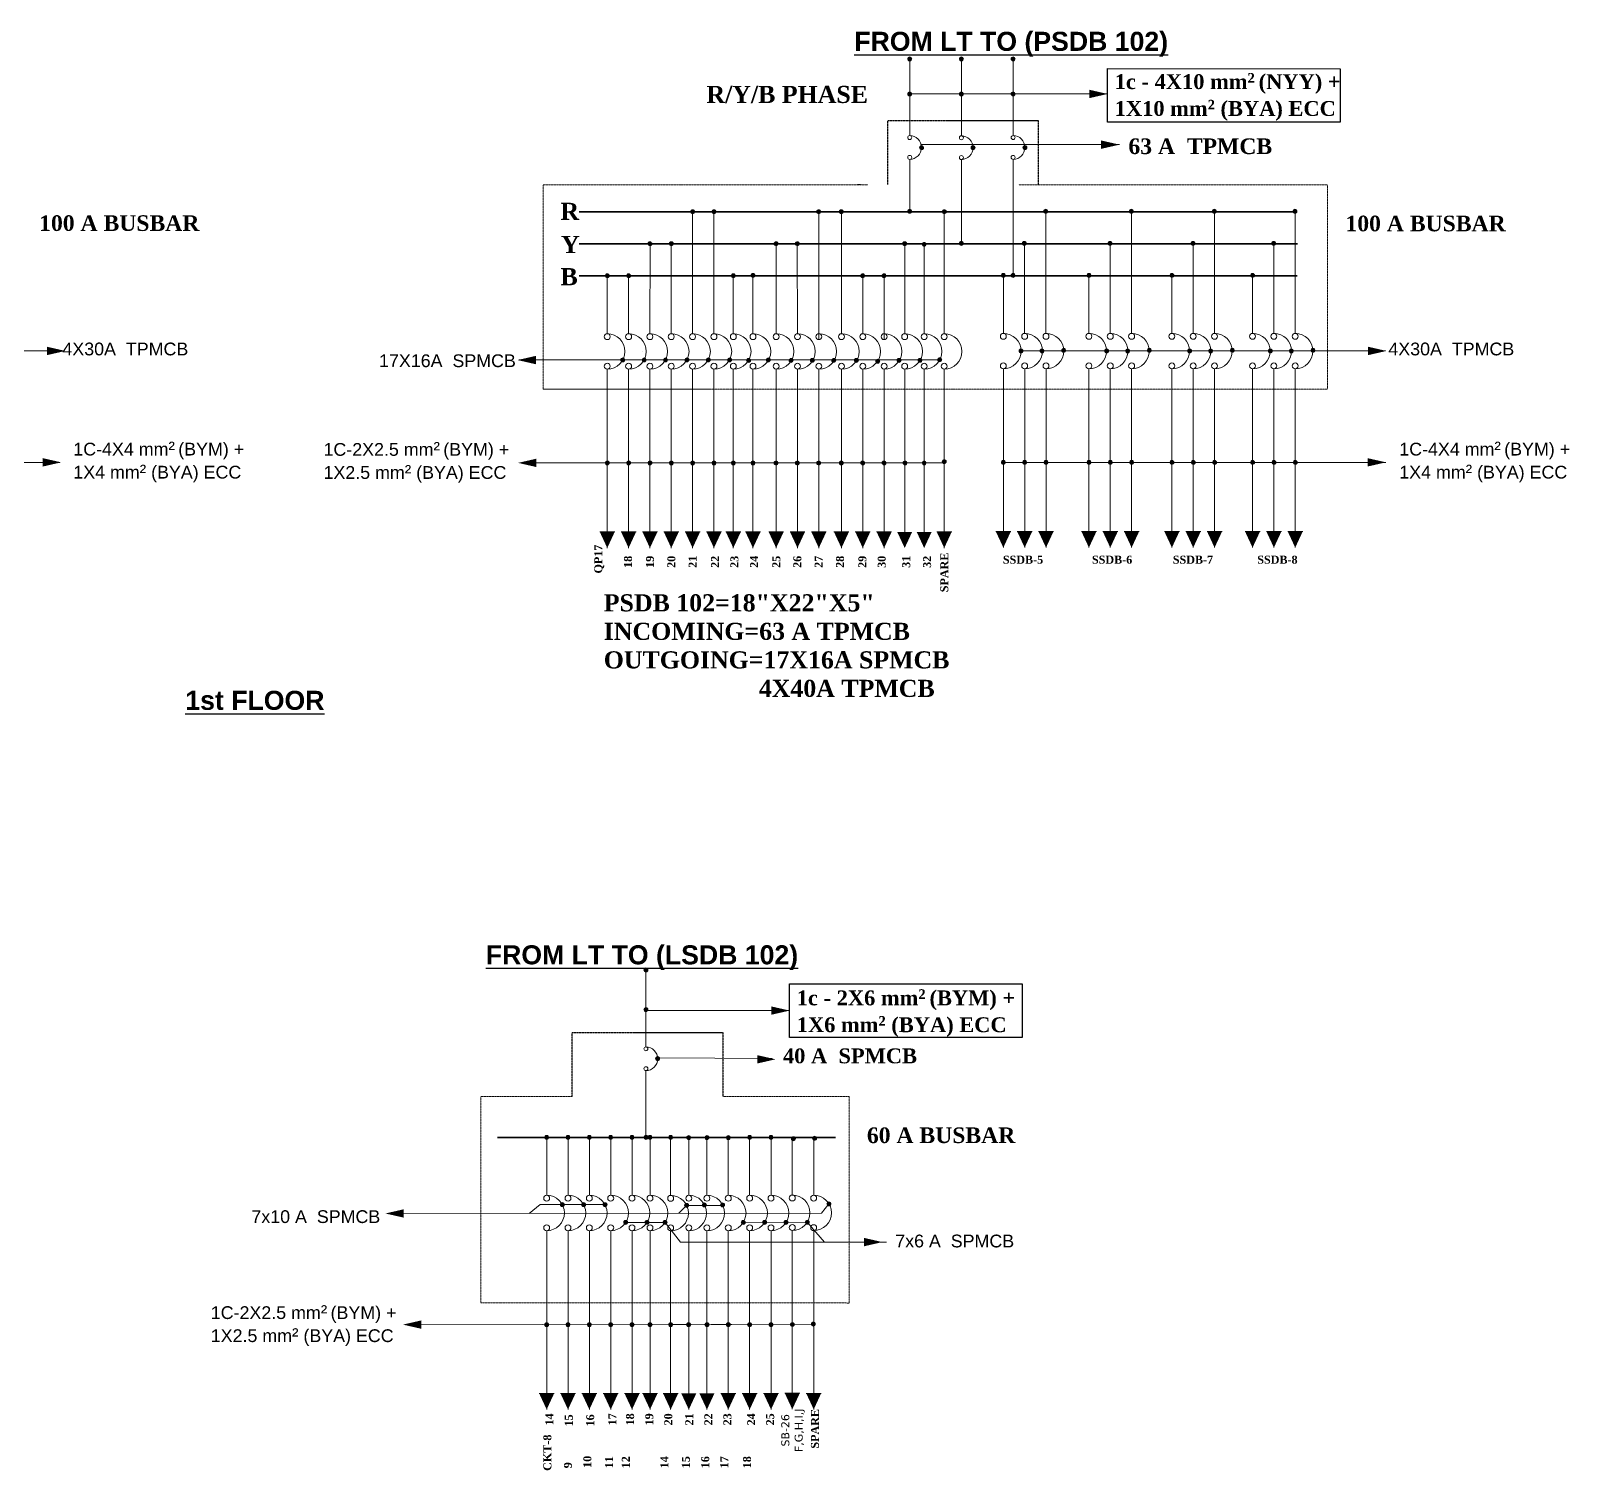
# Model space of a CAD drawing. Header units: inches. Extents: x -12 to 20935469, y -1604 to 24729220.
# Drawn here: x 20826799 to 20827375, y 24660999 to 24661539 of the extents above; entities that cross this region are included whole.
import ezdxf

# ---------------------------------------------------------------- set-up
doc = ezdxf.new("R2010")
doc.units = ezdxf.units.IN
doc.header["$LTSCALE"] = 0.03
doc.header["$MEASUREMENT"] = 0
for name, pattern in [('DASHDOT', [1, 0.5, -0.25, 0, -0.25]), ('DASHDOTX2', [2, 1, -0.5, 0, -0.5]), ('DOT', [0.25, 0, -0.25])]:
    doc.linetypes.add(name, pattern=pattern)
for name, color, linetype in [('AC TEXT', 151, 'DOT'), ('FDB', 5, 'Continuous'), ('GUTLI', 7, 'Continuous'), ('H', 154, 'Continuous'), ('SSDB TXT', 7, 'Continuous'), ('TEXT', 7, 'Continuous')]:
    doc.layers.add(name, color=color, linetype=linetype)
for name, color, linetype, lineweight in [('CIRCUIT', 7, 'Continuous', 0), ('CKT-CABLE', 3, 'Continuous', 9), ('ELECT', 8, 'Continuous', 0), ('Hatch', 253, 'Continuous', 15), ('Power pts', 6, 'DASHDOTX2', 25), ('SB', 1, 'DASHDOT', 30)]:
    doc.layers.add(name, color=color, linetype=linetype, lineweight=lineweight)
doc.styles.add('MtXpl_Swis721_Lt_BT', font='swissl.ttf')
doc.styles.get("Standard").update_dxf_attribs({"font": 'timesbd.ttf'})

# ---------------------------------------------------------------- blocks, each defined once
blk = doc.blocks.new('CIRCUIT')
at = {"layer": 'CIRCUIT'}
h = blk.add_hatch(color=256, dxfattribs=at)
h.dxf.hatch_style = 1
h.paths.add_polyline_path([(-12531.4, -5028.75), (-12534.2, -5028.75), (-12531.4, -5034.78)])
h.paths.add_polyline_path([(-12528.61, -5028.75), (-12531.4, -5028.75), (-12531.4, -5034.78)])
at = {"layer": 'CIRCUIT', "linetype": 'ByBlock', "ltscale": 10}
for p, q in [((-12531.4, -4932.73), (-12531.4, -4954.43)), ((-12531.4, -4967.73), (-12531.4, -5028.75)), ((-12531.4, -5028.75), (-12531.4, -5034.78))]:
    blk.add_line(p, q, dxfattribs=at)
at = {"layer": 'CIRCUIT'}
blk.add_line((-12534.2, -5028.75), (-12528.61, -5028.75), dxfattribs=at)
at = {"layer": 'CIRCUIT', "linetype": 'ByBlock', "ltscale": 10}
for centre in [(-12531.4, -4955.54), (-12531.4, -4966.62)]:
    blk.add_circle(centre, 1.11, dxfattribs=at)
at = {"layer": 'CIRCUIT'}
blk.add_arc((-12531.41, -4961.08), 6.65, 270.0451, 89.9549, dxfattribs=at)
blk = doc.blocks.new('circle')
at = {"layer": 'H'}
h = blk.add_hatch(color=256, dxfattribs=at)
h.dxf.hatch_style = 1
h.paths.add_polyline_path([(20826700.3, 24643785.82, 1), (20826698.81, 24643785.82, 1)])
at = {"layer": 'CIRCUIT'}
blk.add_circle((20826699.55, 24643785.82), 0.744, dxfattribs=at)
blk = doc.blocks.new('PSDB CON')
at = {"layer": 'CIRCUIT'}
for p, q in [((20826882.06, 24643866.2), (20826882.06, 24643837.44)), ((20826901.42, 24643866.2), (20826901.42, 24643837.37)), ((20826920.83, 24643866.2), (20826920.83, 24643837.44)), ((20826882.06, 24643828.51), (20826882.06, 24643809.05)), ((20826901.42, 24643828.44), (20826901.42, 24643797.02)), ((20826920.83, 24643828.51), (20826920.83, 24643784.99))]:
    blk.add_line(p, q, dxfattribs=at)
for centre in [(20826882.06, 24643836.7), (20826901.42, 24643836.63), (20826920.83, 24643836.7), (20826882.06, 24643829.26), (20826901.42, 24643829.19), (20826920.83, 24643829.26)]:
    blk.add_circle(centre, 0.744, dxfattribs=at)
for centre in [(20826881.98, 24643832.98), (20826901.34, 24643832.91), (20826920.75, 24643832.98)]:
    blk.add_arc(centre, 4.47, 270.92808, 89.07192, dxfattribs=at)
at = {"layer": 'Hatch'}
blk.add_circle((20826886.5, 24643832.88), 0.744, dxfattribs=at)
at = {"layer": 'AC TEXT'}
for p in [(182.5, 80.39), (201.86, 80.39), (221.27, 80.39), (182.5, 67.24), (201.86, 67.24), (221.27, 67.24), (186.95, 47.06), (206.26, 47.09), (225.71, 47.06), (182.5, 23.23), (201.86, 11.21), (221.27, -0.82)]:
    blk.add_blockref('circle', p, dxfattribs=at)
blk = doc.blocks.new('SDB')
at = {"layer": 'CIRCUIT'}
h = blk.add_hatch(color=256, dxfattribs=at)
h.dxf.hatch_style = 1
h.paths.add_polyline_path([(-12942.07, -7596.01), (-12944.87, -7596.01), (-12942.07, -7602.04)])
h.paths.add_polyline_path([(-12939.27, -7596.01), (-12942.07, -7596.01), (-12942.07, -7602.04)])
h = blk.add_hatch(color=256, dxfattribs=at)
h.dxf.hatch_style = 1
h.paths.add_polyline_path([(-12934.07, -7596.01), (-12936.87, -7596.01), (-12934.07, -7602.04)])
h.paths.add_polyline_path([(-12931.27, -7596.01), (-12934.07, -7596.01), (-12934.07, -7602.04)])
h = blk.add_hatch(color=256, dxfattribs=at)
h.dxf.hatch_style = 1
h.paths.add_polyline_path([(-12926.07, -7596.01), (-12928.87, -7596.01), (-12926.07, -7602.04)])
h.paths.add_polyline_path([(-12923.27, -7596.01), (-12926.07, -7596.01), (-12926.07, -7602.04)])
at = {"layer": 'CIRCUIT', "linetype": 'ByBlock', "ltscale": 10}
for p, q in [((-12926.15, -7475.93), (-12926.15, -7521.69)), ((-12934.15, -7487.96), (-12934.15, -7521.69)), ((-12942.07, -7499.98), (-12942.07, -7521.69)), ((-12942.07, -7534.99), (-12942.07, -7596.01)), ((-12934.07, -7534.99), (-12934.07, -7596.01)), ((-12926.07, -7534.99), (-12926.07, -7596.01)), ((-12942.07, -7596.01), (-12942.07, -7602.04)), ((-12934.07, -7596.01), (-12934.07, -7602.04)), ((-12926.07, -7596.01), (-12926.07, -7602.04))]:
    blk.add_line(p, q, dxfattribs=at)
at = {"layer": 'CIRCUIT'}
for p, q in [((-12944.87, -7596.01), (-12939.27, -7596.01)), ((-12936.87, -7596.01), (-12931.27, -7596.01)), ((-12928.87, -7596.01), (-12923.27, -7596.01))]:
    blk.add_line(p, q, dxfattribs=at)
at = {"layer": 'CIRCUIT', "linetype": 'ByBlock', "ltscale": 10}
for centre in [(-12942.07, -7522.8), (-12934.07, -7522.8), (-12926.07, -7522.8), (-12942.07, -7533.88), (-12934.07, -7533.88), (-12926.07, -7533.88)]:
    blk.add_circle(centre, 1.11, dxfattribs=at)
at = {"layer": 'CIRCUIT'}
for centre in [(-12942.07, -7528.34), (-12934.07, -7528.34), (-12926.07, -7528.34)]:
    blk.add_arc(centre, 6.65, 270.0451, 89.9549, dxfattribs=at)
blk = doc.blocks.new('A')
at = {"layer": 'Power pts'}
for points in [[(20826820.7, 24664131.25), (20826820.7, 24664155.24), (20826877.15, 24664155.24)], [(20826843.37, 24664155.24), (20826877.15, 24664155.24), (20826877.15, 24664131.25)]]:
    blk.add_lwpolyline(points, dxfattribs=at)
blk = doc.blocks.new('LSDB CON')
at = {"layer": 'CIRCUIT'}
for p, q in [((20826699.36, 24647886.92), (20826699.36, 24647858.1)), ((20826699.36, 24647849.16), (20826699.36, 24647834.28)), ((20826699.36, 24647834.28), (20826699.36, 24647824.16))]:
    blk.add_line(p, q, dxfattribs=at)
for centre in [(20826699.36, 24647872.08), (20826699.36, 24647857.35), (20826699.36, 24647849.91)]:
    blk.add_circle(centre, 0.744, dxfattribs=at)
blk.add_arc((20826699.29, 24647853.63), 4.47, 270.92808, 89.07192, dxfattribs=at)
at = {"layer": 'AC TEXT'}
for p in [(-0.19, 4101.11), (-0.19, 4086.26), (4.2, 4067.81), (-0.19, 4038.34)]:
    blk.add_blockref('circle', p, dxfattribs=at)

msp = doc.modelspace()

# ---------------------------------------------------------------- hatches: boundary and pattern name
at = {"layer": 'CIRCUIT', "linetype": 'ByBlock', "ltscale": 10}
h = msp.add_hatch(color=256, dxfattribs=at)
h.dxf.hatch_style = 1
h.paths.add_polyline_path([(20827030.67, 24661350.89), (20827027.88, 24661350.89), (20827030.67, 24661344.86)])
h.paths.add_polyline_path([(20827033.47, 24661350.89), (20827030.67, 24661350.89), (20827030.67, 24661344.86)])
h = msp.add_hatch(color=256, dxfattribs=at)
h.dxf.hatch_style = 1
h.paths.add_polyline_path([(20827038.67, 24661350.89), (20827035.88, 24661350.89), (20827038.67, 24661344.86)])
h.paths.add_polyline_path([(20827041.47, 24661350.89), (20827038.67, 24661350.89), (20827038.67, 24661344.86)])
h = msp.add_hatch(color=256, dxfattribs=at)
h.dxf.hatch_style = 1
h.paths.add_polyline_path([(20827046.67, 24661350.89), (20827043.88, 24661350.89), (20827046.67, 24661344.86)])
h.paths.add_polyline_path([(20827049.47, 24661350.89), (20827046.67, 24661350.89), (20827046.67, 24661344.86)])
h = msp.add_hatch(color=256, dxfattribs=at)
h.dxf.hatch_style = 1
h.paths.add_polyline_path([(20827054.67, 24661350.89), (20827051.88, 24661350.89), (20827054.67, 24661344.86)])
h.paths.add_polyline_path([(20827057.47, 24661350.89), (20827054.67, 24661350.89), (20827054.67, 24661344.86)])
h = msp.add_hatch(color=256, dxfattribs=at)
h.dxf.hatch_style = 1
h.paths.add_polyline_path([(20827061.93, 24661350.89), (20827059.13, 24661350.89), (20827061.93, 24661344.86)])
h.paths.add_polyline_path([(20827064.73, 24661350.89), (20827061.93, 24661350.89), (20827061.93, 24661344.86)])
h = msp.add_hatch(color=256, dxfattribs=at)
h.dxf.hatch_style = 1
h.paths.add_polyline_path([(20827069.3, 24661350.89), (20827066.5, 24661350.89), (20827069.3, 24661344.86)])
h.paths.add_polyline_path([(20827072.1, 24661350.89), (20827069.3, 24661350.89), (20827069.3, 24661344.86)])
h = msp.add_hatch(color=256, dxfattribs=at)
h.dxf.hatch_style = 1
h.paths.add_polyline_path([(20827077.99, 24661350.89), (20827075.2, 24661350.89), (20827077.99, 24661344.86)])
h.paths.add_polyline_path([(20827080.79, 24661350.89), (20827077.99, 24661350.89), (20827077.99, 24661344.86)])
h = msp.add_hatch(color=256, dxfattribs=at)
h.dxf.hatch_style = 1
h.paths.add_polyline_path([(20827085.99, 24661350.89), (20827083.2, 24661350.89), (20827085.99, 24661344.86)])
h.paths.add_polyline_path([(20827088.79, 24661350.89), (20827085.99, 24661350.89), (20827085.99, 24661344.86)])
h = msp.add_hatch(color=256, dxfattribs=at)
h.dxf.hatch_style = 1
h.paths.add_polyline_path([(20827093.99, 24661350.89), (20827091.2, 24661350.89), (20827093.99, 24661344.86)])
h.paths.add_polyline_path([(20827096.79, 24661350.89), (20827093.99, 24661350.89), (20827093.99, 24661344.86)])
h = msp.add_hatch(color=256, dxfattribs=at)
h.dxf.hatch_style = 1
h.paths.add_polyline_path([(20827102.47, 24661350.89), (20827099.67, 24661350.89), (20827102.47, 24661344.86)])
h.paths.add_polyline_path([(20827105.26, 24661350.89), (20827102.47, 24661350.89), (20827102.47, 24661344.86)])
h = msp.add_hatch(color=256, dxfattribs=at)
h.dxf.hatch_style = 1
h.paths.add_polyline_path([(20827110.47, 24661350.89), (20827107.67, 24661350.89), (20827110.47, 24661344.86)])
h.paths.add_polyline_path([(20827113.26, 24661350.89), (20827110.47, 24661350.89), (20827110.47, 24661344.86)])
h = msp.add_hatch(color=256, dxfattribs=at)
h.dxf.hatch_style = 1
h.paths.add_polyline_path([(20827118.47, 24661350.89), (20827115.67, 24661350.89), (20827118.47, 24661344.86)])
h.paths.add_polyline_path([(20827121.26, 24661350.89), (20827118.47, 24661350.89), (20827118.47, 24661344.86)])
h = msp.add_hatch(color=256, dxfattribs=at)
h.dxf.hatch_style = 1
h.paths.add_polyline_path([(20827126.18, 24661350.89), (20827123.38, 24661350.89), (20827126.18, 24661344.86)])
h.paths.add_polyline_path([(20827128.98, 24661350.89), (20827126.18, 24661350.89), (20827126.18, 24661344.86)])
h = msp.add_hatch(color=256, dxfattribs=at)
h.dxf.hatch_style = 1
h.paths.add_polyline_path([(20827133.48, 24661350.89), (20827130.68, 24661350.89), (20827133.48, 24661344.86)])
h.paths.add_polyline_path([(20827136.28, 24661350.89), (20827133.48, 24661350.89), (20827133.48, 24661344.86)])
h = msp.add_hatch(color=256, dxfattribs=at)
h.dxf.hatch_style = 1
h.paths.add_polyline_path([(20827141, 24661350.89), (20827138.2, 24661350.89), (20827141, 24661344.86)])
h.paths.add_polyline_path([(20827143.8, 24661350.89), (20827141, 24661350.89), (20827141, 24661344.86)])
h = msp.add_hatch(color=256, dxfattribs=at)
h.dxf.hatch_style = 1
h.paths.add_polyline_path([(20827045.24, 24661027.84), (20827042.44, 24661027.84), (20827045.24, 24661021.81)])
h.paths.add_polyline_path([(20827048.04, 24661027.84), (20827045.24, 24661027.84), (20827045.24, 24661021.81)])
h = msp.add_hatch(color=256, dxfattribs=at)
h.dxf.hatch_style = 1
h.paths.add_polyline_path([(20827052.04, 24661027.84), (20827049.24, 24661027.84), (20827052.04, 24661021.81)])
h.paths.add_polyline_path([(20827054.84, 24661027.84), (20827052.04, 24661027.84), (20827052.04, 24661021.81)])

# ---------------------------------------------------------------- linework, layer by layer
for p, q in [((20827046.67, 24661470.97), (20827046.67, 24661425.21)), ((20827054.67, 24661470.97), (20827054.67, 24661425.21)), ((20827093.99, 24661470.97), (20827093.99, 24661422.99)), ((20827102.47, 24661470.97), (20827102.47, 24661425.21)), ((20827141, 24661470.97), (20827141, 24661425.21)), ((20827030.71, 24661458.94), (20827030.67, 24661425.21)), ((20827038.67, 24661458.94), (20827038.67, 24661425.21)), ((20827038.67, 24661458.94), (20827038.67, 24661425.21)), ((20827077.99, 24661458.94), (20827077.99, 24661425.21)), ((20827085.93, 24661458.94), (20827085.99, 24661425.21)), ((20827126.18, 24661458.94), (20827126.18, 24661425.21)), ((20827133.48, 24661458.94), (20827133.48, 24661425.21)), ((20827061.93, 24661446.91), (20827061.93, 24661425.21)), ((20827069.3, 24661446.91), (20827069.3, 24661425.21)), ((20827110.47, 24661446.17), (20827110.47, 24661425.21)), ((20827118.47, 24661446.98), (20827118.47, 24661422.99)), ((20827022.67, 24661427.42), (20827022.67, 24661425.21)), ((20827027.92, 24661418.56), (20827027.92, 24661418.56)), ((20827075.18, 24661418.56), (20827075.18, 24661418.56)), ((20827030.67, 24661411.91), (20827030.67, 24661350.89)), ((20827038.67, 24661411.91), (20827038.67, 24661350.89)), ((20827046.67, 24661411.91), (20827046.67, 24661350.89)), ((20827054.67, 24661411.91), (20827054.67, 24661350.89)), ((20827061.93, 24661411.91), (20827061.93, 24661350.89)), ((20827069.3, 24661411.91), (20827069.3, 24661350.89)), ((20827077.99, 24661411.91), (20827077.99, 24661350.89)), ((20827085.99, 24661411.91), (20827085.99, 24661350.89)), ((20827093.99, 24661411.91), (20827093.99, 24661350.89)), ((20827102.47, 24661411.91), (20827102.47, 24661350.89)), ((20827110.47, 24661411.91), (20827110.47, 24661350.89)), ((20827118.47, 24661411.91), (20827118.47, 24661350.89)), ((20827126.18, 24661411.91), (20827126.18, 24661350.89)), ((20827133.48, 24661411.91), (20827133.48, 24661350.89)), ((20827141, 24661411.91), (20827141, 24661350.89)), ((20827037.28, 24661376.61), (20827037.28, 24661376.61)), ((20827027.88, 24661350.89), (20827033.47, 24661350.89)), ((20827030.67, 24661350.89), (20827030.67, 24661344.86)), ((20827035.88, 24661350.89), (20827041.47, 24661350.89)), ((20827038.67, 24661350.89), (20827038.67, 24661344.86)), ((20827043.88, 24661350.89), (20827049.47, 24661350.89)), ((20827046.67, 24661350.89), (20827046.67, 24661344.86)), ((20827051.88, 24661350.89), (20827057.47, 24661350.89)), ((20827054.67, 24661350.89), (20827054.67, 24661344.86)), ((20827059.13, 24661350.89), (20827064.73, 24661350.89)), ((20827061.93, 24661350.89), (20827061.93, 24661344.86)), ((20827066.5, 24661350.89), (20827072.1, 24661350.89)), ((20827069.3, 24661350.89), (20827069.3, 24661344.86)), ((20827075.2, 24661350.89), (20827080.79, 24661350.89)), ((20827077.99, 24661350.89), (20827077.99, 24661344.86)), ((20827083.2, 24661350.89), (20827088.79, 24661350.89)), ((20827085.99, 24661350.89), (20827085.99, 24661344.86)), ((20827091.2, 24661350.89), (20827096.79, 24661350.89)), ((20827093.99, 24661350.89), (20827093.99, 24661344.86)), ((20827093.99, 24661350.89), (20827093.99, 24661344.86)), ((20827099.67, 24661350.89), (20827105.26, 24661350.89)), ((20827102.47, 24661350.89), (20827102.47, 24661344.86)), ((20827107.67, 24661350.89), (20827113.26, 24661350.89)), ((20827110.47, 24661350.89), (20827110.47, 24661344.86)), ((20827115.67, 24661350.89), (20827121.26, 24661350.89)), ((20827118.47, 24661350.89), (20827118.47, 24661344.86)), ((20827118.47, 24661350.89), (20827118.47, 24661344.86)), ((20827138.2, 24661350.89), (20827143.8, 24661350.89)), ((20827141, 24661350.89), (20827141, 24661344.86)), ((20827045.24, 24661123.87), (20827045.24, 24661102.16)), ((20827052.04, 24661123.87), (20827052.04, 24661102.16)), ((20826996.42, 24661098.66), (20826996.42, 24661098.66)), ((20827012.42, 24661098.66), (20827012.42, 24661098.66)), ((20827045.24, 24661088.86), (20827045.24, 24661027.84)), ((20827052.04, 24661088.86), (20827052.04, 24661027.84)), ((20826990.57, 24661053.57), (20826990.57, 24661053.57)), ((20827045.24, 24661027.84), (20827045.24, 24661021.81)), ((20827052.04, 24661027.84), (20827052.04, 24661021.81))]:
    msp.add_line(p, q, dxfattribs=at)
for centre in [(20827030.67, 24661424.1), (20827038.67, 24661424.1), (20827046.67, 24661424.1), (20827054.67, 24661424.1), (20827061.93, 24661424.1), (20827069.3, 24661424.1), (20827077.99, 24661424.1), (20827085.99, 24661424.1), (20827093.99, 24661424.1), (20827102.47, 24661424.1), (20827110.47, 24661424.1), (20827118.47, 24661424.1), (20827126.18, 24661424.1), (20827133.48, 24661424.1), (20827141, 24661424.1), (20827030.67, 24661413.02), (20827038.67, 24661413.02), (20827046.67, 24661413.02), (20827054.67, 24661413.02), (20827061.93, 24661413.02), (20827069.3, 24661413.02), (20827077.99, 24661413.02), (20827085.99, 24661413.02), (20827093.99, 24661413.02), (20827102.47, 24661413.02), (20827110.47, 24661413.02), (20827118.47, 24661413.02), (20827126.18, 24661413.02), (20827133.48, 24661413.02), (20827141, 24661413.02), (20827045.24, 24661101.05), (20827052.04, 24661101.05), (20827045.24, 24661089.97), (20827052.04, 24661089.97)]:
    msp.add_circle(centre, 1.11, dxfattribs=at)
for centre in [(20827030.67, 24661418.56), (20827038.67, 24661418.56), (20827046.67, 24661418.56), (20827054.67, 24661418.56), (20827061.92, 24661418.56), (20827069.3, 24661418.56), (20827077.99, 24661418.56), (20827085.99, 24661418.56), (20827093.99, 24661418.56), (20827102.46, 24661418.56), (20827110.46, 24661418.56), (20827118.46, 24661418.56), (20827126.18, 24661418.56), (20827133.47, 24661418.56), (20827140.99, 24661418.56), (20827045.23, 24661095.51), (20827052.03, 24661095.51)]:
    msp.add_arc(centre, 6.65, 270.0451, 89.9549, dxfattribs=at)
at = {"layer": 'CKT-CABLE', "transparency": 33554666}
for p, q in [((20827128, 24661515.11), (20827202.23, 24661515.11)), ((20827132.44, 24661496.1), (20827206.67, 24661496.1)), ((20826673.17, 24661418.76), (20826809.35, 24661418.75)), ((20826981.5, 24661415.38), (20827028.51, 24661415.38)), ((20827027.76, 24661415.38), (20827139.33, 24661415.41)), ((20827170.25, 24661418.76), (20827306.44, 24661418.75)), ((20826666.52, 24661376.98), (20826809.43, 24661376.98)), ((20826988.13, 24661376.78), (20827046.67, 24661376.78)), ((20827045.49, 24661376.78), (20827061.93, 24661376.78)), ((20827052.86, 24661376.78), (20827141, 24661376.78)), ((20827163.61, 24661376.98), (20827306.52, 24661376.98)), ((20827029.16, 24661171.41), (20827082.98, 24661171.41)), ((20827033.54, 24661153.65), (20827076.53, 24661153.49)), ((20826989.47, 24661098.66), (20826985.42, 24661095.39)), ((20826989.47, 24661098.66), (20827013.81, 24661098.68)), ((20827044.57, 24661098.56), (20827041.5, 24661095.44)), ((20827044.42, 24661098.36), (20827058.05, 24661098.35)), ((20827097.79, 24661098.92), (20827094.93, 24661095.48)), ((20826933.67, 24661095.34), (20827094.93, 24661095.48)), ((20827021.59, 24661091.98), (20827036.33, 24661092)), ((20827036.33, 24661092), (20827042.15, 24661084.61)), ((20827065.67, 24661091.97), (20827089.65, 24661092.06)), ((20827089.65, 24661092.06), (20827096.15, 24661084.61)), ((20827042.15, 24661084.61), (20827119.4, 24661084.61)), ((20826944.03, 24661053.67), (20827091.94, 24661053.88)), ((20827037.69, 24661053.67), (20827042.04, 24661053.67)), ((20827040.15, 24661053.66), (20827046.12, 24661053.66)), ((20827053.68, 24661053.66), (20827061.36, 24661053.66))]:
    msp.add_line(p, q, dxfattribs=at)
at = {"layer": 'CKT-CABLE'}
for points in [[(20827202.26, 24661515.11, 0, 3.14, 0), (20827195.39, 24661515.11, 3.14, 3.14, 0)], [(20827206.7, 24661496.1, 0, 3.14, 0), (20827199.83, 24661496.1, 3.14, 3.14, 0)], [(20826811.51, 24661418.75, 0, 3.14, 0), (20826804.64, 24661418.75, 3.14, 3.14, 0)], [(20827306.79, 24661418.75, 0, 3.14, 0), (20827299.92, 24661418.75, 3.14, 3.14, 0)], [(20826981.05, 24661415.33, 0, 3.14, 0), (20826987.92, 24661415.33, 3.14, 3.14, 0)], [(20826809.94, 24661376.98, 0, 3.14, 0), (20826803.07, 24661376.98, 3.14, 3.14, 0)], [(20826981.26, 24661376.78, 0, 3.14, 0), (20826988.13, 24661376.78, 3.14, 3.14, 0)], [(20827306.58, 24661376.98, 0, 3.14, 0), (20827299.71, 24661376.98, 3.14, 3.14, 0)], [(20827083.01, 24661171.41, 0, 3.14, 0), (20827076.14, 24661171.41, 3.14, 3.14, 0)], [(20827077.75, 24661153.14, 0, 3.14, 0), (20827070.88, 24661153.14, 3.14, 3.14, 0)], [(20826931.52, 24661095.34, 0, 3.14, 0), (20826938.39, 24661095.34, 3.14, 3.14, 0)], [(20827117.82, 24661084.61, 0, 3.14, 0), (20827110.95, 24661084.61, 3.14, 3.14, 0)], [(20826938.09, 24661053.67, 0, 3.14, 0), (20826944.96, 24661053.67, 3.14, 3.14, 0)]]:
    msp.add_lwpolyline(points, format="xyseb", dxfattribs=at)
at = {"layer": 'ELECT', "color": 5, "linetype": 'ByBlock', "lineweight": 35, "ltscale": 10}
for p, q in [((20827004.2, 24661470.97), (20827273.26, 24661470.97)), ((20827005.82, 24661470.97), (20827053.93, 24661470.97)), ((20827053.49, 24661470.97), (20827085.93, 24661470.97)), ((20827004.2, 24661458.94), (20827273.43, 24661458.94)), ((20827005.82, 24661458.94), (20827054.67, 24661458.94)), ((20827053.49, 24661458.94), (20827085.93, 24661458.94)), ((20827004.2, 24661446.91), (20827273.32, 24661446.91)), ((20827005.82, 24661446.91), (20827054.67, 24661446.91)), ((20827053.49, 24661446.91), (20827085.93, 24661446.91)), ((20826973.52, 24661123.88), (20827042.04, 24661123.88)), ((20827040.15, 24661123.87), (20827100.27, 24661123.87))]:
    msp.add_line(p, q, dxfattribs=at)
at = {"layer": 'Power pts', "lineweight": 0}
for points in [[(20827168.91, 24661481.04), (20827284.74, 24661481.04), (20827284.74, 24661404.44), (20826990.67, 24661404.44)], [(20827053.49, 24661404.44), (20826990.67, 24661404.44), (20826990.67, 24661481.04), (20827112.45, 24661481.04)], [(20827108.37, 24661481.18), (20827109.99, 24661481.18)], [(20827038.44, 24661061.78), (20826967.24, 24661061.78), (20826967.24, 24661139.18), (20827001.56, 24661139.18)], [(20827058.01, 24661139.17), (20827105.33, 24661139.17), (20827105.33, 24661061.77), (20827038.44, 24661061.78)]]:
    msp.add_lwpolyline(points, dxfattribs=at)
at = {"layer": 'SB', "color": 1, "linetype": 'ByBlock', "lineweight": -2}
for points in [[(20827202.26, 24661524.6), (20827289.48, 24661524.56), (20827289.48, 24661504.5), (20827202.26, 24661504.54)], [(20827083.01, 24661181.44), (20827170.24, 24661181.4), (20827170.24, 24661161.34), (20827083.01, 24661161.38)]]:
    msp.add_lwpolyline(points, close=True, dxfattribs=at)

# ---------------------------------------------------------------- block references
at = {"layer": 'AC TEXT'}
for name, p in [('PSDB CON', (246.01, 17662.06)), ('circle', (347.12, 17685.15)), ('circle', (355.12, 17685.15)), ('circle', (394.44, 17685.15)), ('circle', (402.91, 17685.14)), ('circle', (441.45, 17685.14)), ('circle', (479.52, 17685.29)), ('circle', (511.62, 17685.29)), ('circle', (542.71, 17685.29)), ('circle', (572.95, 17685.29)), ('circle', (331.12, 17673.12)), ('circle', (339.12, 17673.12)), ('circle', (339.12, 17673.12)), ('circle', (378.44, 17673.12)), ('circle', (386.44, 17673.13)), ('circle', (426.63, 17673.12)), ('circle', (433.93, 17672.88)), ('circle', (471.52, 17673.26)), ('circle', (503.62, 17673.26)), ('circle', (534.71, 17673.26)), ('circle', (564.95, 17673.26)), ('circle', (315.12, 17661.1)), ('circle', (323.12, 17661.1)), ('circle', (362.38, 17661.1)), ('circle', (369.75, 17661.28)), ('circle', (410.91, 17661.1)), ('circle', (418.91, 17661.1)), ('circle', (463.61, 17661.24)), ('circle', (495.7, 17661.24)), ('circle', (526.8, 17661.24)), ('circle', (557.04, 17661.24)), ('circle', (320.96, 17629.57)), ('circle', (328.96, 17629.57)), ('circle', (336.96, 17629.57)), ('circle', (344.96, 17629.57)), ('circle', (352.96, 17629.57)), ('circle', (360.96, 17629.57)), ('circle', (368.1, 17629.36)), ('circle', (375.47, 17629.57)), ('circle', (384.04, 17629.38)), ('circle', (392.04, 17629.41)), ('circle', (400.04, 17629.38)), ('circle', (408.51, 17629.38)), ('circle', (416.51, 17629.08)), ('circle', (424.51, 17629.38)), ('circle', (432.4, 17629.46)), ('circle', (439.78, 17629.6)), ('circle', (470.25, 17632.88)), ('circle', (478.14, 17632.96)), ('circle', (486.26, 17633.1)), ('circle', (502.35, 17632.88)), ('circle', (510.23, 17632.96)), ('circle', (518.35, 17633.1)), ('circle', (533.44, 17632.88)), ('circle', (541.33, 17632.96)), ('circle', (549.45, 17633.1)), ('circle', (563.68, 17632.88)), ('circle', (571.57, 17632.96)), ('circle', (579.69, 17633.1)), ('circle', (315.12, 17590.97)), ('circle', (323.12, 17590.97)), ('circle', (331.12, 17590.97)), ('circle', (339.12, 17590.97)), ('circle', (347.12, 17590.97)), ('circle', (355.12, 17590.97)), ('circle', (362.38, 17590.97)), ('circle', (369.75, 17590.97)), ('circle', (378.44, 17590.91)), ('circle', (386.44, 17590.92)), ('circle', (394.44, 17590.93)), ('circle', (402.91, 17590.93)), ('circle', (410.91, 17590.94)), ('circle', (418.91, 17590.95)), ('circle', (426.8, 17590.96)), ('circle', (433.93, 17590.97)), ('circle', (441.45, 17591.44)), ('circle', (463.61, 17591.11)), ('circle', (471.61, 17591.11)), ('circle', (479.61, 17591.11)), ('circle', (495.7, 17591.11)), ('circle', (503.7, 17591.11)), ('circle', (511.7, 17591.11)), ('circle', (526.8, 17591.11)), ('circle', (534.8, 17591.11)), ('circle', (542.8, 17591.11)), ('circle', (557.04, 17591.11)), ('circle', (565.04, 17591.11)), ('circle', (573.04, 17591.11)), ('LSDB CON', (329.8, 13299.72)), ('circle', (292.41, 17338.01)), ('circle', (300.41, 17338.01)), ('circle', (308.41, 17338.01)), ('circle', (316.41, 17338.01)), ('circle', (324.41, 17338.01)), ('circle', (324.41, 17338.01)), ('circle', (331.16, 17338.01)), ('circle', (338.88, 17338.01)), ('circle', (345.69, 17338)), ('circle', (352.49, 17338)), ('circle', (360.5, 17338)), ('circle', (368.5, 17338.01)), ('circle', (376.51, 17338.01)), ('circle', (384.92, 17337.53)), ('circle', (392.83, 17337.71)), ('circle', (298.26, 17312.85)), ('circle', (306.26, 17312.86)), ('circle', (314.29, 17312.79)), ('circle', (344.87, 17312.54)), ('circle', (351.54, 17312.75)), ('circle', (358.34, 17312.75)), ('circle', (398.23, 17313.13)), ('circle', (322.03, 17306.16)), ('circle', (330.07, 17306.23)), ('circle', (336.78, 17306.18)), ('circle', (366.11, 17306.15)), ('circle', (374.12, 17306.16)), ('circle', (382.13, 17306.16)), ('circle', (390.1, 17306.24)), ('circle', (292.41, 17267.86)), ('circle', (300.41, 17267.87)), ('circle', (308.41, 17267.88)), ('circle', (316.41, 17267.8)), ('circle', (324.41, 17267.8)), ('circle', (331.16, 17267.85)), ('circle', (338.88, 17267.88)), ('circle', (345.68, 17267.81)), ('circle', (352.49, 17267.81)), ('circle', (360.5, 17267.79)), ('circle', (368.5, 17267.8)), ('circle', (376.51, 17267.8)), ('circle', (384.48, 17267.89)), ('circle', (392.38, 17268.06))]:
    msp.add_blockref(name, p, dxfattribs=at)
at = {"layer": 'CIRCUIT', "linetype": 'ByBlock', "ltscale": 10}
for p in [(20839546.08, 24666379.64), (20839554.08, 24666379.64), (20839523.36, 24666056.6), (20839531.36, 24666056.6), (20839539.36, 24666056.6), (20839547.37, 24666056.6), (20839555.36, 24666056.6), (20839562.11, 24666056.6), (20839569.84, 24666056.56), (20839591.45, 24666056.59), (20839599.46, 24666056.6), (20839607.47, 24666056.6), (20839615.44, 24666056.68), (20839623.47, 24666056.64)]:
    msp.add_blockref('CIRCUIT', p, dxfattribs=at)
at = {"layer": 'GUTLI'}
for p in [(20840105.23, 24668947.04), (20840137.32, 24668947.04), (20840168.42, 24668947.04), (20840198.66, 24668947.04)]:
    msp.add_blockref('SDB', p, dxfattribs=at)
at = {"layer": 'SSDB TXT'}
for p in [(299.13, -2650.07), (180.86, -2992.07)]:
    msp.add_blockref('A', p, dxfattribs=at)

# ---------------------------------------------------------------- texts
at = {"layer": 'FDB', "color": 3, "char_height": 7.1503, "width": 320.2943, "attachment_point": 1}
for s, insert in [('{\\fArial|b1|i0|c0|p34;\\LFROM LT TO (PSDB 102)}', (20827107.28, 24661538.42)), ('{\\fArial|b1|i0|c0|p34;\\L1st FLOOR}', (20826856.49, 24661291.32)), ('{\\fArial|b1|i0|c0|p34;\\LFROM LT TO (LSDB 102)}', (20826969.15, 24661195.9))]:
    msp.add_mtext(s, dxfattribs=dict(at, insert=insert))
at = {"layer": 'TEXT', "style": 'MtXpl_Swis721_Lt_BT'}
for s, p in [('7x10 A  SPMCB', (20826881.27, 24661091.76)), ('7x6 A  SPMCB', (20827122.64, 24661082.62))]:
    msp.add_text(s, height=4.7862, dxfattribs=at).set_placement(p)
at = {"layer": 'TEXT', "attachment_point": 1}
for s, insert, char_height, width in [('R/Y/B PHASE', (20827051.86, 24661518.14), 6.4138, 63786.5102), ('63 A  TPMCB', (20827210.05, 24661498.44), 5.8655, 63786.5102), ('R', (20826997.14, 24661474.31), 6.41, 63786.5102), ('100 A BUSBAR', (20826801.71, 24661469.61), 5.8655, 63786.5102), ('100 A BUSBAR', (20827291.43, 24661469.47), 5.8655, 63786.5102), ('Y', (20826997.34, 24661461.87), 6.41, 63786.5102), ('B', (20826997.14, 24661449.81), 6.41, 63786.5102), ('{\\fSwis721 Lt BT|b0|i0|c0|p34;4X30A  TPMCB\\P\\H1.00001x;\\C0;\\P\\fArial|b0|i0|c0|p34;\\H0.8571x;\\C256;          }', (20826810.42, 24661421.88), 4.7862, 76.3934), ('{\\fSwis721 Lt BT|b0|i0|c0|p34;4X30A  TPMCB\\P\\H1.00001x;\\C0;\\P\\fArial|b0|i0|c0|p34;\\H0.8571x;\\C256;          }', (20827307.51, 24661421.88), 4.7862, 76.3934), ('{\\fSwis721 Lt BT|b0|i0|c0|p34;17X16A  SPMCB\\P\\H1.00001x;\\C0;\\P\\fArial|b0|i0|c0|p34;\\H0.8571x;\\C256;          }', (20826929.13, 24661417.47), 4.7862, 76.3934), ('{\\fSwis721 Lt BT|b0|i0|c0|p34;\\C0;1C-4X4 mm\\H1.0833x;²\\fMS Shell Dlg 2|b0|i0|c0|p0;\\H0.65385x; \\fSwis721 Lt BT|b0|i0|c0|p34;\\H1.4118x;(BYM) +\\P1X4 mm\\H1.0833x;²\\H0.92311x; (BYA) ECC\\P\\fArial|b0|i0|c0|p34;\\H0.8571x;\\C256;          }', (20826814.51, 24661384.73), 4.78621, 76.3934), ('{\\fSwis721 Lt BT|b0|i0|c0|p34;\\C0;1C-2X2.5 mm\\H1.0833x;²\\fMS Shell Dlg 2|b0|i0|c0|p0;\\H0.65385x; \\fSwis721 Lt BT|b0|i0|c0|p34;\\H1.4118x;(BYM) +\\P1X2.5 mm\\H1.0833x;²\\H0.92311x; (BYA) ECC\\P\\fArial|b0|i0|c0|p34;\\H0.8571x;\\C256;          }', (20826908.3, 24661384.61), 4.78621, 76.3934), ('{\\fSwis721 Lt BT|b0|i0|c0|p34;\\C0;1C-4X4 mm\\H1.0833x;²\\fMS Shell Dlg 2|b0|i0|c0|p0;\\H0.65385x; \\fSwis721 Lt BT|b0|i0|c0|p34;\\H1.4118x;(BYM) +\\P1X4 mm\\H1.0833x;²\\H0.92311x; (BYA) ECC\\P\\fArial|b0|i0|c0|p34;\\H0.8571x;\\C256;          }', (20827311.6, 24661384.73), 4.78621, 76.3934), ('SSDB-5{\\H0.8571x;          }', (20827162.98, 24661341.98), 3, 4.596), ('SSDB-6{\\H0.8571x;          }', (20827196.38, 24661341.98), 3, 6.6096), ('SSDB-7{\\H0.8571x;          }', (20827226.69, 24661341.98), 3, 6.6096), ('SSDB-8{\\H0.8571x;          }', (20827258.36, 24661341.98), 3, 6.6096), ('PSDB 102=18"X22"X5"\\PINCOMING=63 A TPMCB\\POUTGOING=17X16A SPMCB\\P                        4X40A TPMCB\\P                        ', (20827013.37, 24661327.51), 6.4138, 63786.5102), ('60 A BUSBAR', (20827112.02, 24661127.6), 5.8655, 63786.5102), ('{\\fSwis721 Lt BT|b0|i0|c0|p34;\\C0;1C-2X2.5 mm\\H1.0833x;²\\fMS Shell Dlg 2|b0|i0|c0|p0;\\H0.65385x; \\fSwis721 Lt BT|b0|i0|c0|p34;\\H1.4118x;(BYM) +\\P1X2.5 mm\\H1.0833x;²\\H0.92311x; (BYA) ECC\\P\\fArial|b0|i0|c0|p34;\\H0.8571x;\\C256;          }', (20826866.04, 24661060.95), 4.78621, 76.3934)]:
    msp.add_mtext(s, dxfattribs=dict(at, insert=insert, char_height=char_height, width=width))
at = {"layer": 'TEXT', "color": 0, "char_height": 5.5714, "width": 251.3301, "attachment_point": 1}
for s, insert in [('1c - 4X10 mm{\\H1.0833x;²\\fMS Shell Dlg 2|b0|i0|c0|p0;\\H0.65385x; }(NYY) +\\P1X10 mm{\\H1.0833x;²} (BYA) ECC', (20827204.91, 24661522.97)), ('1c - 2X6 mm{\\H1.0833x;²\\fMS Shell Dlg 2|b0|i0|c0|p0;\\H0.65385x; }(BYM) +\\P1X6 mm{\\H1.0833x;²} (BYA) ECC', (20827085.71, 24661179.42)), ('40 A  SPMCB', (20827080.54, 24661157.22))]:
    msp.add_mtext(s, dxfattribs=dict(at, insert=insert))
at = {"layer": 'TEXT', "char_height": 3, "width": 6.6096, "attachment_point": 1, "rotation": 90}
for s, insert in [('\\pxqc;QP17\\P{\\H0.8571x;        }', (20827009.8, 24661337.41)), ('18{\\H0.8571x;     }', (20827020.95, 24661337.41)), ('19{\\H0.8571x;     }', (20827029.19, 24661337.41)), ('20{\\H0.8571x;     }', (20827037.19, 24661337.41)), ('21{\\H0.8571x;      }', (20827045.19, 24661337.41)), ('22{\\H0.8571x;         }', (20827053.58, 24661337.41)), ('23{\\H0.8571x;        }', (20827060.83, 24661337.41)), ('24{\\H0.8571x;        }', (20827068.2, 24661337.41)), ('25{\\H0.8571x;       }', (20827076.56, 24661337.41)), ('26{\\H0.8571x;      }', (20827084.43, 24661337.41)), ('27{\\H0.8571x;       }', (20827092.43, 24661337.41)), ('28{\\H0.8571x;      }', (20827100.43, 24661337.41)), ('29{\\H0.8571x;       }', (20827108.82, 24661337.41)), ('30{\\H0.8571x;       }', (20827116.07, 24661337.41)), ('31{\\H0.8571x;       }', (20827125.24, 24661337.41)), ('32{\\H0.8571x;        }', (20827133.07, 24661337.41)), ('SPARE{\\H0.8571x;          }', (20827139.53, 24661328.27)), ('14{\\H0.8571x;   }', (20826991.48, 24661015.87)), ('\\pxqc;15{\\H0.8571x;\\P       }', (20826998.77, 24661014.45)), ('\\pxqc;16{\\H0.8571x; \\P       }', (20827006.77, 24661014.45)), ('17{\\H0.8571x;     }', (20827015.1, 24661015.87)), ('18', (20827021.73, 24661015.87)), ('19', (20827028.92, 24661015.87)), ('20', (20827036.04, 24661015.87)), ('21', (20827043.9, 24661015.87)), ('22', (20827051.09, 24661015.87)), ('23', (20827058.21, 24661015.87)), ('24', (20827067.12, 24661015.87)), ('25', (20827074.24, 24661015.87)), ('SPARE {\\H0.8571x;    }', (20827091.02, 24661007.16)), ('\\pxqc;\\PCKT-8{\\H0.8571x;         }', (20826985.73, 24661002.33)), ('9{\\H0.8571x;  }', (20826998.42, 24660999.8)), ('10{\\H0.8571x;       }', (20827005.71, 24660999.96)), ('11{\\H0.8571x;  }', (20827013.86, 24660999.8)), ('12{\\H0.8571x;  }', (20827020.14, 24660999.8)), ('14', (20827034.6, 24660999.8)), ('15', (20827042.64, 24660999.8)), ('16', (20827049.89, 24660999.8)), ('17', (20827057.02, 24660999.8)), ('18', (20827065.58, 24660999.8))]:
    msp.add_mtext(s, dxfattribs=dict(at, insert=insert))
at = {"layer": 'TEXT', "insert": (20827079.92, 24661006.61), "char_height": 3, "attachment_point": 1, "rotation": 90}
msp.add_mtext_dynamic_manual_height_columns('\\pxqc;{\\fVerdana|b0|i0|c0|p34;SB-26\\PF,G,H,I,J}', width=14.8534, gutter_width=0.0767, heights=[0], dxfattribs=at)

doc.saveas('drawing.dxf')
